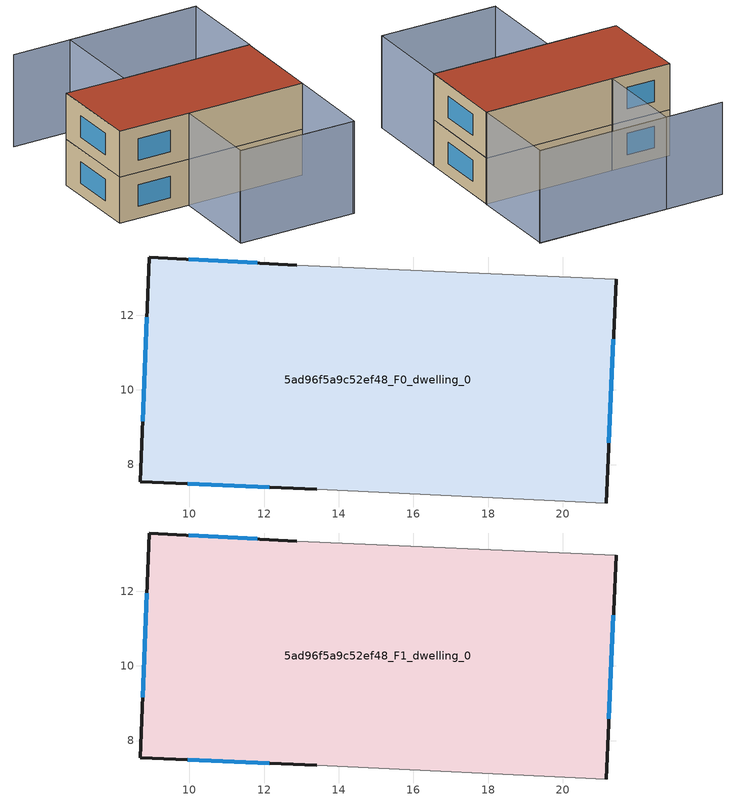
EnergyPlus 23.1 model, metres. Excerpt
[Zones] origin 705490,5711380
5ad96f5a9c52ef48_F0_dwelling_0
 floor ground (EU_floor_Construction): 21.43,12.96 21.16,6.97 13.41,7.34 8.69,7.55 8.92,13.56 12.88,13.34 z0
 wall outside (EU_wall_Construction): 12.88,13.34 8.92,13.56 8.69,7.55 13.41,7.34 / 21.16,6.97 21.43,12.96 z0:3
 wall adiabatic (EU_wall_Construction): 21.43,12.96 12.88,13.34 / 13.41,7.34 21.16,6.97 z0:3
 window (EU_Window_Construction): 8.86,11.94 8.75,9.16 / 11.82,13.4 9.99,13.5 / 21.23,8.58 21.36,11.35 / 9.96,7.49 12.14,7.39 z0.81:2.19
5ad96f5a9c52ef48_F1_dwelling_0
 floor to 5ad96f5a9c52ef48_F0_dwelling_0 (EU_floor_Construction): 21.43,12.96 21.16,6.97 13.41,7.34 8.69,7.55 8.92,13.56 12.88,13.34 z3
 wall outside (EU_wall_Construction): 12.88,13.34 8.92,13.56 8.69,7.55 13.41,7.34 / 21.16,6.97 21.43,12.96 z3:6
 wall adiabatic (EU_wall_Construction): 21.43,12.96 12.88,13.34 / 13.41,7.34 21.16,6.97 z3:6
 window (EU_Window_Construction): 8.86,11.94 8.75,9.16 / 11.82,13.4 9.99,13.5 / 21.23,8.58 21.36,11.35 / 9.96,7.49 12.14,7.39 z3.81:5.19
 roof outside (EU_roof_Construction): 21.16,6.97 21.43,12.96 12.88,13.34 8.92,13.56 8.69,7.55 13.41,7.34 z6
shading: 13.12,1.45 20.88,1.05 / 21.74,19.02 9.23,19.54 / 13.41,7.34 21.16,6.97 / 21.16,6.97 20.88,1.05 / 20.88,1.05 13.13,1.42 / 13.13,1.42 13.41,7.34 / 13.09,19.38 21.72,19.02 / 21.72,19.02 21.46,12.96 / 21.46,12.96 12.83,13.32 / 12.83,13.32 13.09,19.38 z0:6
[Building]
EU S2 Campaign: North Axis=0; Terrain=City; Solar Distribution=FullExterior
[Site:Location]
London: Latitude=51.5; Longitude=-0.5; Time Zone=0; Elevation=25
[SizingPeriod:WeatherFileDays]
AnnualSizingPeriod: Begin Month=1; Begin Day of Month=1; End Month=12; End Day of Month=31; Day of Week for Start Day=Monday; Use Weather File Daylight Saving Period=No; Use Weather File Rain and Snow Indicators=No
[MATERIAL]
EU_InternalMass_Material: Roughness=MediumRough; Thickness=0.1; Conductivity=1; Density=1800; Specific Heat=900; Thermal Absorptance=0.9; Solar Absorptance=0.7; Visible Absorptance=0.7
[MATERIAL:NOMASS] Roughness=MediumRough; Thermal Absorptance=0.9; Solar Absorptance=0.7; Visible Absorptance=0.7
Name | Thermal Resistance
EU_wall_NoMass | 0.735294
EU_roof_NoMass | 0.520833
EU_floor_NoMass | 1.81159
[WINDOWMATERIAL:SIMPLEGLAZINGSYSTEM]
EU_Window_SimpleGlazing: UFactor=3.92; Solar Heat Gain Coefficient=0.85; Visible Transmittance=0.85
[CONSTRUCTION]
EU_wall_Construction: EU_wall_NoMass
EU_roof_Construction: EU_roof_NoMass
EU_floor_Construction: EU_floor_NoMass
EU_Window_Construction: EU_Window_SimpleGlazing
EU_InternalMass_Construction: EU_InternalMass_Material
[ZONE] Type=1; Multiplier=1; Ceiling Height=autocalculate; Volume=224.596; Floor Area=autocalculate; Part of Total Floor Area=Yes
5ad96f5a9c52ef48_F0_dwelling_0; 5ad96f5a9c52ef48_F1_dwelling_0
[INTERNALMASS] Construction=EU_InternalMass_Construction; Surface Area=74.8652
Name | Zone or ZoneList
5ad96f5a9c52ef48_F0_dwelling_0_EU_InternalMass | 5ad96f5a9c52ef48_F0_dwelling_0
5ad96f5a9c52ef48_F1_dwelling_0_EU_InternalMass | 5ad96f5a9c52ef48_F1_dwelling_0
[OTHEREQUIPMENT] Fuel Type=Electricity; Design Level Calculation Method=Watts/Area; Power per Zone Floor Area=1; Fraction Latent=0; Fraction Radiant=0; Fraction Lost=0; Carbon Dioxide Generation Rate=0; EndUse Subcategory=EU_Step8_InternalGains
Name | Zone or ZoneList or Space or SpaceList | Schedule
EU_Step8_InternalGain_5ad96f5a9c52ef48_F0_dwelling_0_f000 | 5ad96f5a9c52ef48_F0_dwelling_0 | EU_Step8_GainSchedule_5ad96f5a9c52ef48_F0_dwelling_0_f000
EU_Step8_InternalGain_5ad96f5a9c52ef48_F1_dwelling_0_f000 | 5ad96f5a9c52ef48_F1_dwelling_0 | EU_Step8_GainSchedule_5ad96f5a9c52ef48_F1_dwelling_0_f000
[ZONEVENTILATION:DESIGNFLOWRATE] Schedule=EU_AlwaysOn; Design Flow Rate Calculation Method=AirChanges/Hour; Air Changes per Hour=0.48; Ventilation Type=Natural; Fan Pressure Rise=0; Fan Total Efficiency=1; Constant Term Coefficient=1; Temperature Term Coefficient=0; Velocity Term Coefficient=0; Velocity Squared Term Coefficient=0; Minimum Indoor Temperature=-100; Maximum Indoor Temperature=100; Delta Temperature=-100; Minimum Outdoor Temperature=-100; Maximum Outdoor Temperature=100; Maximum Wind Speed=40
Name | Zone or ZoneList or Space or SpaceList
EU_ConstantAir_5ad96f5a9c52ef48_F0_dwelling_0 | 5ad96f5a9c52ef48_F0_dwelling_0
EU_ConstantAir_5ad96f5a9c52ef48_F1_dwelling_0 | 5ad96f5a9c52ef48_F1_dwelling_0
[HVACTEMPLATE:THERMOSTAT] Constant Heating Setpoint=20; Constant Cooling Setpoint=50
EU_HeatOnly_5ad96f5a9c52ef48_F0_dwelling_0; EU_HeatOnly_5ad96f5a9c52ef48_F1_dwelling_0
[HVACTEMPLATE:ZONE:IDEALLOADSAIRSYSTEM] System Availability Schedule=EU_AlwaysOn; Maximum Heating Supply Air Temperature=50; Minimum Cooling Supply Air Temperature=13; Maximum Heating Supply Air Humidity Ratio=0.0156; Minimum Cooling Supply Air Humidity Ratio=0.0077; Heating Limit=NoLimit; Cooling Limit=NoLimit; Heating Availability Schedule=EU_AlwaysOn; Cooling Availability Schedule=EU_CoolingOff; Dehumidification Control Type=ConstantSensibleHeatRatio; Cooling Sensible Heat Ratio=0.7; Dehumidification Setpoint=60; Humidification Control Type=None; Humidification Setpoint=30; Outdoor Air Method=None; Outdoor Air Flow Rate per Person=0.00944; Outdoor Air Flow Rate per Zone Floor Area=0; Outdoor Air Flow Rate per Zone=0; Demand Controlled Ventilation Type=None; Outdoor Air Economizer Type=NoEconomizer; Heat Recovery Type=None; Sensible Heat Recovery Effectiveness=0.7; Latent Heat Recovery Effectiveness=0.65
Name | Template Thermostat
5ad96f5a9c52ef48_F0_dwelling_0 | EU_HeatOnly_5ad96f5a9c52ef48_F0_dwelling_0
5ad96f5a9c52ef48_F1_dwelling_0 | EU_HeatOnly_5ad96f5a9c52ef48_F1_dwelling_0
[SIZING:ZONE] Zone Cooling Design Supply Air Temperature Input Method=SupplyAirTemperature; Zone Cooling Design Supply Air Temperature=13; Zone Heating Design Supply Air Temperature Input Method=SupplyAirTemperature; Zone Heating Design Supply Air Temperature=50; Zone Cooling Design Supply Air Humidity Ratio=0.008; Zone Heating Design Supply Air Humidity Ratio=0.008; Cooling Design Air Flow Method=DesignDay; Cooling Design Air Flow Rate=0; Cooling Minimum Air Flow per Zone Floor Area=0.000762; Cooling Minimum Air Flow=0; Cooling Minimum Air Flow Fraction=0.2; Heating Design Air Flow Method=DesignDay; Heating Design Air Flow Rate=0; Heating Maximum Air Flow per Zone Floor Area=0.002032; Heating Maximum Air Flow=0.141576; Heating Maximum Air Flow Fraction=0.3; Account for Dedicated Outdoor Air System=No; Dedicated Outdoor Air System Control Strategy=NeutralSupplyAir; Dedicated Outdoor Air Low Setpoint Temperature for Design=autosize; Dedicated Outdoor Air High Setpoint Temperature for Design=autosize; Zone Load Sizing Method=Sensible Load Only No Latent Load; Zone Latent Cooling Design Supply Air Humidity Ratio Input Method=HumidityRatioDifference; Zone Cooling Design Supply Air Humidity Ratio Difference=0.005; Zone Latent Heating Design Supply Air Humidity Ratio Input Method=HumidityRatioDifference; Zone Humidification Design Supply Air Humidity Ratio Difference=0.005
5ad96f5a9c52ef48_F0_dwelling_0; 5ad96f5a9c52ef48_F1_dwelling_0
[SCHEDULE:CONSTANT]
Name | Hourly Value
EU_AlwaysOn | 1
EU_CoolingOff | 0
[SCHEDULE:FILE] Column Number=1; Rows to Skip at Top=0; Number of Hours of Data=8760; Column Separator=Comma; Interpolate to Timestep=No; Minutes per Item=60; Adjust Schedule for Daylight Savings=Yes
Name | File
EU_Step8_GainSchedule_5ad96f5a9c52ef48_F0_dwelling_0_f000 | ../../schedules/5ad96f5a9c52ef48/5ad96f5a9c52ef48_F0_dwelling_0_f000_gain.csv
EU_Step8_GainSchedule_5ad96f5a9c52ef48_F1_dwelling_0_f000 | ../../schedules/5ad96f5a9c52ef48/5ad96f5a9c52ef48_F1_dwelling_0_f000_gain.csv
